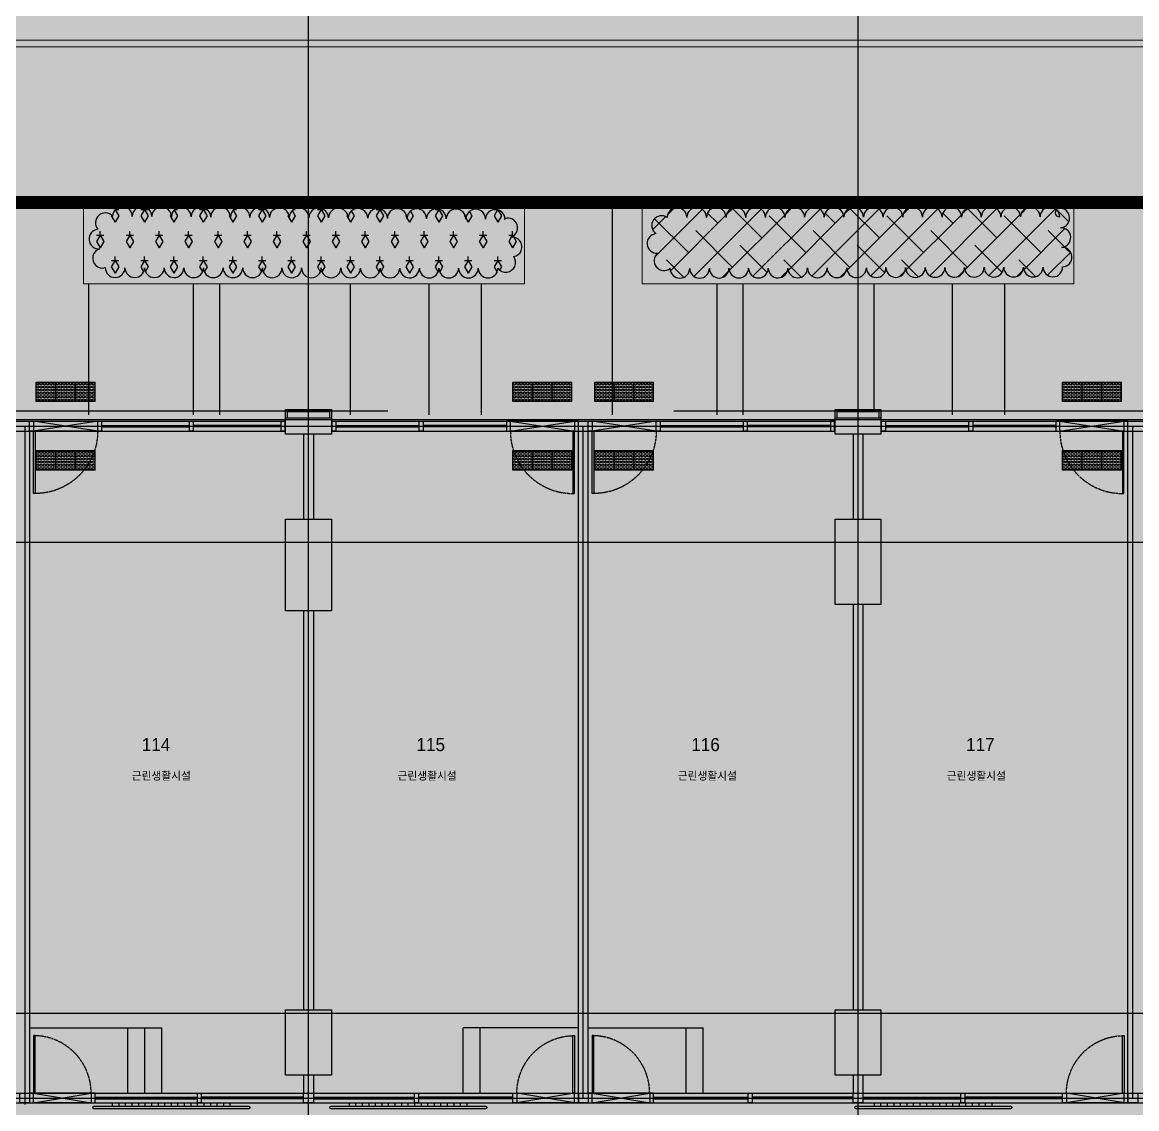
# Model space of a CAD drawing. Header units: millimetres. Extents: x -223175 to 287756, y -120611 to 352956.
# Drawn here: x 127850 to 144884, y 286369 to 302982 of the extents above; entities that cross this region are included whole.
import ezdxf
from ezdxf.enums import TextEntityAlignment as Align

# ---------------------------------------------------------------- set-up
doc = ezdxf.new("R2010")
doc.units = ezdxf.units.MM
doc.header["$LTSCALE"] = 50
for name, pattern in [('CENTER2', [1.125, 0.75, -0.125, 0.125, -0.125]), ('XREF 평면도$0$CEN', [62, 60, -1, 0, -1]), ('XREF 평면도$0$CENTER', [50.8, 31.75, -6.35, 6.35, -6.35]), ('XREF 평면도$0$DASHEDX2', [38.1, 25.4, -12.7]), ('XREF 평면도$0$HIDDEN', [0.375, 0.25, -0.125]), ('XREF 평면도$0$PHANTOM', [25, 20, -1, 1, -1, 1, -1])]:
    doc.linetypes.add(name, pattern=pattern)
for name, color, linetype in [('A-TEXT-1', 3, 'Continuous'), ('I-CL-OPEN', 1, 'Continuous'), ('I-FL-DOOR', 4, 'Continuous'), ('I-SOLID(제외영역)', 253, 'Continuous'), ('XREF 평면도$0$0-조경ha', 251, 'Continuous'), ('XREF 평면도$0$_관목_Out', 8, 'Continuous'), ('XREF 평면도$0$_관목_Plant', 42, 'Continuous'), ('XREF 평면도$0$CEN', 1, 'XREF 평면도$0$CEN'), ('XREF 평면도$0$CENTER', 14, 'XREF 평면도$0$CENTER'), ('XREF 평면도$0$CON', 2, 'Continuous'), ('XREF 평면도$0$F_HAT', 8, 'Continuous'), ('XREF 평면도$0$FIN', 11, 'Continuous'), ('XREF 평면도$0$SITE', 1, 'XREF 평면도$0$PHANTOM'), ('XREF 평면도$0$STAIR', 5, 'Continuous'), ('XREF 평면도$0$wal1', 4, 'Continuous'), ('XREF 평면도$0$WG', 4, 'Continuous'), ('XREF 평면도$0$WID', 4, 'Continuous'), ('XREF 평면도$0$건축한계선', 2, 'XREF 평면도$0$DASHEDX2'), ('XREF 평면도$0$재료분리대', 9, 'Continuous'), ('XREF 평면도$0$점자경고블럭', 7, 'Continuous'), ('XREF 평면도$0$점자블럭', 8, 'Continuous'), ('XREF 평면도$0$점자유도블럭', 7, 'Continuous')]:
    doc.layers.add(name, color=color, linetype=linetype)
doc.layers.add('XREF 평면도$0$0-조경pl', color=6, linetype='Continuous', lineweight=0)
doc.layers.add('XREF 평면도$0$0개선도로', color=7, linetype='Continuous', lineweight=0)
doc.styles.add('YE-TEXT', font='HY울릉도l.ttf')

# ---------------------------------------------------------------- blocks, each defined once
blk = doc.blocks.new('XREF 평면도$0$1층조경')
at = {"layer": 'XREF 평면도$0$_관목_Plant'}
h = blk.add_hatch(dxfattribs=at)
h.set_pattern_fill('HMALCHAE', color=256, scale=600, style=0)
h.set_pattern_definition([(240, (-71433.13, -101284.68), (225, -389.71143), [112.5, -337.5]), (300, (-71433.13, -101284.68), (450, -3e-07), [112.5, -337.5]), (0, (-71489.38, -101284.68), (225, 389.71143), [112.5, -337.5]), (90, (-71433.13, -101284.68), (-225, 389.71143), [60, -719.42286]), (300, (-71489.44, -101382.2), (450, -3e-07), [112.5, -337.5]), (240, (-71376.8, -101382.2), (225, -389.71143), [112.5, -337.5])])
edge = h.paths.add_edge_path()
edge.add_arc((63647, 198586), 150, 359.55, 179.55)
edge.add_arc((63347, 198588), 150, 359.55, 179.55)
edge.add_arc((63047, 198590), 150, 359.55, 179.55)
edge.add_arc((62747, 198593), 150, 359.55, 179.55)
edge.add_arc((62447, 198595), 150, 359.55, 179.55)
edge.add_arc((62147, 198597), 150, 359.55, 179.55)
edge.add_arc((61847, 198600), 150, 359.55, 179.55)
edge.add_arc((61547, 198602), 150, 359.55, 179.55)
edge.add_arc((61247, 198605), 150, 359.55, 179.55)
edge.add_arc((60947, 198607), 150, 359.55, 179.55)
edge.add_arc((60647, 198609), 150, 359.55, 179.55)
edge.add_arc((60347, 198612), 150, 359.55, 179.55)
edge.add_arc((60047, 198614), 150, 359.55, 179.55)
edge.add_arc((59747, 198616), 150, 359.55, 179.55)
edge.add_arc((59447, 198619), 150, 359.55, 179.55)
edge.add_arc((59147, 198621), 150, 359.55, 179.55)
edge.add_arc((58847, 198623), 150, 359.55, 179.55)
edge.add_arc((58547, 198626), 150, 359.55, 179.55)
edge.add_arc((58247, 198628), 150, 359.55, 179.55)
edge.add_arc((57947, 198630), 150, 359.55, 179.55)
edge.add_arc((57685, 198532), 150, 41.7464, 221.7464)
edge.add_arc((57587, 198282), 150, 95.1325, 275.1325)
edge.add_arc((57643, 197989), 150, 106.7231, 286.7231)
edge.add_arc((57836, 197846), 150, 179.9202, 359.9202)
edge.add_arc((58136, 197845), 150, 179.9202, 359.9202)
edge.add_arc((58436, 197845), 150, 179.9202, 359.9202)
edge.add_arc((58736, 197844), 150, 179.9202, 359.9202)
edge.add_arc((59036, 197844), 150, 179.9202, 359.9202)
edge.add_arc((59336, 197843), 150, 179.9202, 359.9202)
edge.add_arc((59636, 197843), 150, 179.9202, 359.9202)
edge.add_arc((59936, 197843), 150, 179.9202, 359.9202)
edge.add_arc((60236, 197842), 150, 179.9202, 359.9202)
edge.add_arc((60536, 197842), 150, 179.9202, 359.9202)
edge.add_arc((60836, 197841), 150, 179.9202, 359.9202)
edge.add_arc((61136, 197841), 150, 179.9202, 359.9202)
edge.add_arc((61436, 197841), 150, 179.9202, 359.9202)
edge.add_arc((61736, 197840), 150, 179.9202, 359.9202)
edge.add_arc((62036, 197840), 150, 179.9202, 359.9202)
edge.add_arc((62336, 197839), 150, 179.9202, 359.9202)
edge.add_arc((62636, 197839), 150, 179.9202, 359.9202)
edge.add_arc((62936, 197838), 150, 179.9202, 359.9202)
edge.add_arc((63236, 197838), 150, 179.9202, 359.9202)
edge.add_arc((63536, 197838), 150, 179.9202, 359.9202)
edge.add_arc((63807, 197926), 150, 216.27, 36.27)
edge.add_arc((63905, 198163), 150, 278.9057, 98.9057)
edge.add_arc((63837, 198455), 150, 287.2689, 107.2689)
edge.add_arc((63795, 198591), 6.93, 107.2689, 287.2689)
h = blk.add_hatch(dxfattribs=at)
h.set_pattern_fill('ANSI38', color=256, scale=100, style=0)
h.set_pattern_definition([(45, (-71433.13, -101284.68), (-224.5064, 224.5064), []), (135, (-71433.13, -101284.68), (-673.5192, 224.5064), [793.75, -476.25])])
edge = h.paths.add_edge_path()
edge.add_arc((72125, 198621), 150, 0.0884, 180.0884)
edge.add_arc((71825, 198621), 150, 0.0884, 180.0884)
edge.add_arc((71525, 198620), 150, 0.0884, 180.0884)
edge.add_arc((71225, 198620), 150, 0.0884, 180.0884)
edge.add_arc((70925, 198620), 150, 0.0884, 180.0884)
edge.add_arc((70625, 198619), 150, 0.0884, 180.0884)
edge.add_arc((70325, 198619), 150, 0.0884, 180.0884)
edge.add_arc((70025, 198618), 150, 0.0884, 180.0884)
edge.add_arc((69725, 198618), 150, 0.0884, 180.0884)
edge.add_arc((69425, 198617), 150, 0.0884, 180.0884)
edge.add_arc((69125, 198617), 150, 0.0884, 180.0884)
edge.add_arc((68825, 198616), 150, 0.0884, 180.0884)
edge.add_arc((68525, 198616), 150, 0.0884, 180.0884)
edge.add_arc((68225, 198615), 150, 0.0884, 180.0884)
edge.add_arc((67925, 198615), 150, 0.0884, 180.0884)
edge.add_arc((67625, 198614), 150, 0.0884, 180.0884)
edge.add_arc((67325, 198614), 150, 0.0884, 180.0884)
edge.add_arc((67025, 198614), 150, 0.0884, 180.0884)
edge.add_arc((66725, 198613), 150, 0.0884, 180.0884)
edge.add_arc((66425, 198613), 150, 0.0884, 180.0884)
edge.add_arc((66189, 198489), 150, 55.0815, 235.0815)
edge.add_arc((66117, 198217), 150, 95.4729, 275.4729)
edge.add_arc((66225, 197951), 150, 128.6664, 308.6664)
edge.add_arc((66469, 197834), 150, 180.2146, 0.2146)
edge.add_arc((66769, 197835), 150, 180.2146, 0.2146)
edge.add_arc((67069, 197836), 150, 180.2146, 0.2146)
edge.add_arc((67369, 197837), 150, 180.2146, 0.2146)
edge.add_arc((67669, 197839), 150, 180.2146, 0.2146)
edge.add_arc((67969, 197840), 150, 180.2146, 0.2146)
edge.add_arc((68269, 197841), 150, 180.2146, 0.2146)
edge.add_arc((68569, 197842), 150, 180.2146, 0.2146)
edge.add_arc((68869, 197843), 150, 180.2146, 0.2146)
edge.add_arc((69169, 197844), 150, 180.2146, 0.2146)
edge.add_arc((69469, 197845), 150, 180.2146, 0.2146)
edge.add_arc((69769, 197846), 150, 180.2146, 0.2146)
edge.add_arc((70069, 197848), 150, 180.2146, 0.2146)
edge.add_arc((70369, 197849), 150, 180.2146, 0.2146)
edge.add_arc((70669, 197850), 150, 180.2146, 0.2146)
edge.add_arc((70969, 197851), 150, 180.2146, 0.2146)
edge.add_arc((71269, 197852), 150, 180.2146, 0.2146)
edge.add_arc((71569, 197853), 150, 180.2146, 0.2146)
edge.add_arc((71869, 197854), 150, 180.2146, 0.2146)
edge.add_arc((72169, 197855), 150, 180.2146, 0.2146)
edge.add_arc((72310, 198006), 150, 273.3107, 93.3107)
edge.add_arc((72293, 198305), 150, 273.3107, 93.3107)
edge.add_arc((72276, 198605), 150, 273.3107, 93.3107)
edge.add_arc((72271, 198688), 66.5, 93.3107, 273.3107)
at = {"layer": 'XREF 평면도$0$0-조경ha'}
for p, q in [((65436, 195597), (65436, 198874)), ((57436, 195597), (57436, 197597)), ((59036, 195597), (59036, 197597)), ((59436, 195597), (59436, 197597)), ((61436, 195597), (61436, 197597)), ((62636, 195597), (62636, 197597)), ((63436, 195597), (63436, 197597)), ((67036, 195597), (67036, 197597)), ((67436, 195597), (67436, 197597)), ((69436, 195647), (69436, 197597)), ((70636, 195597), (70636, 197597)), ((71436, 195597), (71436, 197597))]:
    blk.add_line(p, q, dxfattribs=at)
at = {"layer": 'XREF 평면도$0$0-조경pl'}
for points in [[(57354, 198841), (64092, 198841), (64092, 197597), (57354, 197597)], [(65892, 198841), (72492, 198841), (72492, 197597), (65892, 197597)]]:
    blk.add_lwpolyline(points, close=True, dxfattribs=at)
at = {"layer": 'XREF 평면도$0$_관목_Out'}
for points in [[(63797, 198585, 1), (63497, 198587, 1), (63197, 198589, 1), (62897, 198592, 1), (62597, 198594, 1), (62297, 198596, 1), (61997, 198599, 1), (61697, 198601, 1), (61397, 198603, 1), (61097, 198606, 1), (60797, 198608, 1), (60497, 198610, 1), (60197, 198613, 1), (59897, 198615, 1), (59597, 198617, 1), (59297, 198620, 1), (58997, 198622, 1), (58697, 198625, 1), (58397, 198627, 1), (58097, 198629, 1), (57797, 198632, 1), (57797, 198632, 1), (57573, 198432, 1), (57573, 198432, 1), (57600, 198133, 1), (57600, 198133, 1), (57686, 197846, 1), (57686, 197846, 1), (57986, 197845, 1), (58286, 197845, 1), (58586, 197845, 1), (58886, 197844, 1), (59186, 197844, 1), (59486, 197843, 1), (59786, 197843, 1), (60086, 197842, 1), (60386, 197842, 1), (60686, 197842, 1), (60986, 197841, 1), (61286, 197841, 1), (61586, 197840, 1), (61886, 197840, 1), (62186, 197840, 1), (62486, 197839, 1), (62786, 197839, 1), (63086, 197838, 1), (63386, 197838, 1), (63686, 197837, 1), (63686, 197837, 1), (63928, 198015, 1), (63928, 198015, 1), (63882, 198311, 1), (63882, 198311, 1), (63793, 198598, 1)], [(72275, 198622, 1), (71975, 198621, 1), (71675, 198621, 1), (71375, 198620, 1), (71075, 198620, 1), (70775, 198619, 1), (70475, 198619, 1), (70175, 198618, 1), (69875, 198618, 1), (69575, 198617, 1), (69275, 198617, 1), (68975, 198617, 1), (68675, 198616, 1), (68375, 198616, 1), (68075, 198615, 1), (67775, 198615, 1), (67475, 198614, 1), (67175, 198614, 1), (66875, 198613, 1), (66575, 198613, 1), (66275, 198612, 1), (66275, 198612, 1), (66103, 198366, 1), (66103, 198366, 1), (66131, 198068, 1), (66131, 198068, 1), (66319, 197834, 1), (66319, 197834, 1), (66619, 197835, 1), (66919, 197836, 1), (67219, 197837, 1), (67519, 197838, 1), (67819, 197839, 1), (68119, 197840, 1), (68419, 197841, 1), (68719, 197843, 1), (69019, 197844, 1), (69319, 197845, 1), (69619, 197846, 1), (69919, 197847, 1), (70219, 197848, 1), (70519, 197849, 1), (70819, 197850, 1), (71119, 197852, 1), (71419, 197853, 1), (71719, 197854, 1), (72019, 197855, 1), (72319, 197856, 1), (72319, 197856, 1), (72302, 198156, 1), (72284, 198455, 1), (72267, 198755, 1)]]:
    blk.add_lwpolyline(points, format="xyb", close=True, dxfattribs=at)
blk = doc.blocks.new('XREF 평면도$0$2층근생문')
at = {"layer": 'I-CL-OPEN'}
blk.add_lwpolyline([(0, 60), (0, 1040), (150, 60), (150, 1040), (0, 60)], dxfattribs=at)
at = {"layer": 'I-FL-DOOR', "color": 4, "linetype": 'Continuous'}
blk.add_lwpolyline([(0, 85), (-955, 85), (-955, 60), (0, 60), (0, 85)], dxfattribs=at)
at = {"layer": 'I-FL-DOOR', "color": 1, "linetype": 'CENTER2', "lineweight": -3}
blk.add_arc((0, 85), 955, 90, 180, dxfattribs=at)
at = {"layer": 'XREF 평면도$0$WID'}
for points in [[(0, 1100), (0, 1040), (150, 1040), (150, 1100)], [(0, 60), (0, 0), (150, 0), (150, 60)]]:
    blk.add_lwpolyline(points, close=True, dxfattribs=at)
at = {"layer": 'XREF 평면도$0$재료분리대'}
for p, q in [((0, 1040), (0, 60)), ((150, 60), (150, 1040))]:
    blk.add_line(p, q, dxfattribs=at)
blk = doc.blocks.new('XREF 평면도$0$A$C19973816')
at = {"layer": 'XREF 평면도$0$점자경고블럭', "color": 12}
for p, q in [((0, 300), (0, 0)), ((0, 300), (300, 300)), ((300, 300), (300, 0)), ((300, 0), (0, 0))]:
    blk.add_line(p, q, dxfattribs=at)
at = {"layer": 'XREF 평면도$0$점자경고블럭', "color": 253}
for centre in [(25, 275), (25, 225), (25, 175), (75, 275), (75, 225), (75, 175), (125, 275), (125, 225), (125, 175), (175, 275), (175, 225), (175, 175), (225, 275), (225, 225), (225, 175), (275, 275), (275, 225), (275, 175), (25, 125), (25, 75), (25, 25), (75, 125), (75, 75), (75, 25), (125, 125), (125, 75), (125, 25), (175, 125), (175, 75), (175, 25), (225, 125), (225, 75), (225, 25), (275, 125), (275, 75), (275, 25)]:
    blk.add_circle(centre, 17.5, dxfattribs=at)
blk = doc.blocks.new('XREF 평면도$0$장애인점자블럭')
at = {"layer": 'XREF 평면도$0$점자유도블럭', "xscale": -1, "rotation": 180}
blk.add_blockref('XREF 평면도$0$A$C19973816', (0, 0), dxfattribs=at)
blk = doc.blocks.new('XREF 평면도$0$근생문')
at = {"layer": 'I-CL-OPEN'}
blk.add_lwpolyline([(127404, 231303), (128284, 231303), (127404, 231153), (128284, 231153), (127404, 231303)], dxfattribs=at)
at = {"layer": 'I-FL-DOOR', "color": 4, "linetype": 'Continuous'}
blk.add_lwpolyline([(128259, 231153), (128259, 230273), (128284, 230273), (128284, 231153), (128259, 231153)], dxfattribs=at)
at = {"layer": 'I-FL-DOOR', "color": 1, "linetype": 'CENTER2', "lineweight": -3}
blk.add_arc((128284, 231153), 880, 180, 268.3721, dxfattribs=at)
at = {"layer": 'XREF 평면도$0$WID'}
for points in [[(127344, 231153), (127404, 231153), (127404, 231303), (127344, 231303)], [(128284, 231153), (128344, 231153), (128344, 231303), (128284, 231303)]]:
    blk.add_lwpolyline(points, close=True, dxfattribs=at)
at = {"layer": 'XREF 평면도$0$재료분리대'}
for p, q in [((128284, 231303), (127404, 231303)), ((127404, 231153), (128284, 231153))]:
    blk.add_line(p, q, dxfattribs=at)

msp = doc.modelspace()

# ---------------------------------------------------------------- hatches: boundary and pattern name
at = {"layer": 'I-SOLID(제외영역)', "ltscale": 0.5}
h = msp.add_hatch(color=253, dxfattribs=at)
h.dxf.hatch_style = 1
h.paths.add_polyline_path([(107817.9932, 312724.6809), (107817.9932, 244617.0602), (184614.5896, 244617.0602), (184614.5896, 312724.6809)])
h.paths.add_polyline_path([(143274.9138, 271631.6924), (140474.9138, 271631.6924), (140474.9138, 278831.6924), (143274.9138, 278831.6924), (143274.9138, 284356.6924), (147974.9138, 284356.6924), (147974.9138, 283111.6924), (148824.9138, 283111.6924), (148824.9138, 278581.6924), (146104.9138, 278581.6924), (146104.9138, 278331.6924), (154149.9138, 278331.6924), (154149.9138, 276381.6924), (166174.9138, 276381.6924), (166174.9138, 273881.6924), (154149.9138, 273881.6924), (154149.9138, 272131.6924), (145764.9138, 272131.6924), (145764.9138, 271881.6924), (148624.9138, 271881.6924), (148574.9138, 271756.6924), (148574.9138, 267351.6924), (147974.9138, 267351.6924), (147974.9138, 266231.6924), (145564.9138, 266231.6924), (145564.9138, 265981.6924), (143274.9138, 265981.6924), (143274.9138, 266231.6924)], flags=16)
h.paths.add_polyline_path([(132374.9138, 271631.6924), (137044.9138, 271631.6924), (137044.9138, 270991.6924), (137274.9138, 270991.6924), (137274.9138, 269231.6924), (138074.9138, 269231.6924), (138074.9138, 265981.6924), (133724.9138, 265981.6924), (133724.9138, 269031.6924), (132374.9138, 269031.6924)], flags=16)
at = {"layer": 'XREF 평면도$0$F_HAT', "ltscale": 10}
h = msp.add_hatch(dxfattribs=at)
h.set_pattern_fill('EARTH', color=256, scale=200, style=0)
h.set_pattern_definition([(0, (-162118.8, 210702.1), (1270, 1270), [1270, -1270]), (0, (-162118.8, 211178.4), (1270, 1270), [1270, -1270]), (0, (-162118.8, 211654.6), (1270, 1270), [1270, -1270]), (90, (-161960.1, 211813.4), (-1270, 1270), [1270, -1270]), (90, (-161483.8, 211813.4), (-1270, 1270), [1270, -1270]), (90, (-161007.6, 211813.4), (-1270, 1270), [1270, -1270])])
edge = h.paths.add_edge_path()
edge.add_arc((122303.7168, 296707.3663), 6000, 90, 180, ccw=False)
edge.add_line((122303.7168, 302707.3663), (165827.6734, 302707.3663))
edge.add_arc((165827.6734, 296707.3663), 6000, 7.60009137, 90, ccw=False)
edge.add_line((171774.9654, 297500.9141), (172788.1157, 290234.6073))
edge.add_line((172788.1157, 290234.6073), (178227.6237, 258587.7343))
edge.add_line((178227.6237, 258587.7343), (179127.1938, 254142.4001))
edge.add_arc((169203.4195, 252731.001), 10023.6392, 270.05453158, 8.09454977, ccw=False)
edge.add_line((169212.9595, 242707.3663), (169212.9595, 242607.3663))
edge.add_line((169212.9595, 242607.3663), (122303.7168, 242607.3663))
edge.add_line((122303.7168, 247707.3663), (122303.7168, 242707.3663))
edge.add_arc((122303.7168, 248707.3663), 6000, 180, 270, ccw=False)
edge.add_line((116303.7168, 248707.3663), (116309.7336, 266200.3281))
edge.add_arc((122288.1993, 266344.9108), 5980.2137, 125.6384541, 181.385366, ccw=False)
edge.add_line((118803.7168, 271205.0896), (118803.7168, 254450.007))
edge.add_line((118803.7168, 254450.007), (123023.5841, 250204.7065))
edge.add_line((123023.5841, 250204.7065), (171064.5974, 250204.7065))
edge.add_line((171064.5974, 250204.7065), (176114.5896, 256405.3162))
edge.add_line((176114.5896, 256405.3162), (169292.7739, 297201.4016))
edge.add_line((169292.7739, 297201.4016), (165913.8508, 300207.3663))
edge.add_line((165913.8508, 300207.3663), (123023.5841, 300226.1632))
edge.add_line((123023.5841, 300226.1632), (118808.5174, 295969.5262))
edge.add_line((118808.5174, 295969.5262), (118803.7168, 279258.2952))
edge.add_arc((122339.6839, 284163.5339), 6046.8529, 183.43849468, 234.21385338, ccw=False)
edge.add_line((116303.7168, 283800.8616), (116303.7168, 296707.3663))

# ---------------------------------------------------------------- linework, layer by layer
for p, q in [((127962.4138, 287606.6924), (129982.4138, 287606.6924)), ((129462.4138, 286606.6924), (129462.4138, 287606.6924)), ((129722.4138, 286606.6924), (129722.4138, 287606.6924)), ((129982.4138, 286606.6924), (129982.4138, 287606.6924)), ((136349.9138, 287606.6924), (134589.9138, 287606.6924)), ((134589.9138, 286606.6924), (134589.9138, 287606.6924)), ((134849.9138, 286606.6924), (134849.9138, 287606.6924)), ((136499.9138, 287606.6924), (138259.9138, 287606.6924)), ((137999.9138, 286606.6924), (137999.9138, 287606.6924)), ((138259.9138, 286606.6924), (138259.9138, 287606.6924)), ((129229.9138, 286406.6924), (129229.9138, 286456.6924)), ((131029.9138, 286406.6924), (131029.9138, 286456.6924)), ((132849.9138, 286406.6924), (132849.9138, 286456.6924)), ((134649.9138, 286406.6924), (134649.9138, 286456.6924)), ((140874.9138, 286406.6924), (140874.9138, 286456.6924)), ((142674.9138, 286406.6924), (142674.9138, 286456.6924))]:
    msp.add_line(p, q)
at = {"color": 8}
for p, q in [((129329.9138, 286406.6924), (129329.9138, 286456.6924)), ((129429.9138, 286406.6924), (129429.9138, 286456.6924)), ((129529.9138, 286406.6924), (129529.9138, 286456.6924)), ((129629.9138, 286406.6924), (129629.9138, 286456.6924)), ((129729.9138, 286406.6924), (129729.9138, 286456.6924)), ((129829.9138, 286406.6924), (129829.9138, 286456.6924)), ((129929.9138, 286406.6924), (129929.9138, 286456.6924)), ((130029.9138, 286406.6924), (130029.9138, 286456.6924)), ((130129.9138, 286406.6924), (130129.9138, 286456.6924)), ((130229.9138, 286406.6924), (130229.9138, 286456.6924)), ((130329.9138, 286406.6924), (130329.9138, 286456.6924)), ((130429.9138, 286406.6924), (130429.9138, 286456.6924)), ((130529.9138, 286406.6924), (130529.9138, 286456.6924)), ((130629.9138, 286406.6924), (130629.9138, 286456.6924)), ((130729.9138, 286406.6924), (130729.9138, 286456.6924)), ((130829.9138, 286406.6924), (130829.9138, 286456.6924)), ((130929.9138, 286406.6924), (130929.9138, 286456.6924)), ((132949.9138, 286406.6924), (132949.9138, 286456.6924)), ((133049.9138, 286406.6924), (133049.9138, 286456.6924)), ((133149.9138, 286406.6924), (133149.9138, 286456.6924)), ((133249.9138, 286406.6924), (133249.9138, 286456.6924)), ((133349.9138, 286406.6924), (133349.9138, 286456.6924)), ((133449.9138, 286406.6924), (133449.9138, 286456.6924)), ((133549.9138, 286406.6924), (133549.9138, 286456.6924)), ((133649.9138, 286406.6924), (133649.9138, 286456.6924)), ((133749.9138, 286406.6924), (133749.9138, 286456.6924)), ((133849.9138, 286406.6924), (133849.9138, 286456.6924)), ((133949.9138, 286406.6924), (133949.9138, 286456.6924)), ((134049.9138, 286406.6924), (134049.9138, 286456.6924)), ((134149.9138, 286406.6924), (134149.9138, 286456.6924)), ((134249.9138, 286406.6924), (134249.9138, 286456.6924)), ((134349.9138, 286406.6924), (134349.9138, 286456.6924)), ((134449.9138, 286406.6924), (134449.9138, 286456.6924)), ((134549.9138, 286406.6924), (134549.9138, 286456.6924)), ((140974.9138, 286406.6924), (140974.9138, 286456.6924)), ((141074.9138, 286406.6924), (141074.9138, 286456.6924)), ((141174.9138, 286406.6924), (141174.9138, 286456.6924)), ((141274.9138, 286406.6924), (141274.9138, 286456.6924)), ((141374.9138, 286406.6924), (141374.9138, 286456.6924)), ((141474.9138, 286406.6924), (141474.9138, 286456.6924)), ((141574.9138, 286406.6924), (141574.9138, 286456.6924)), ((141674.9138, 286406.6924), (141674.9138, 286456.6924)), ((141774.9138, 286406.6924), (141774.9138, 286456.6924)), ((141874.9138, 286406.6924), (141874.9138, 286456.6924)), ((141974.9138, 286406.6924), (141974.9138, 286456.6924)), ((142074.9138, 286406.6924), (142074.9138, 286456.6924)), ((142174.9138, 286406.6924), (142174.9138, 286456.6924)), ((142274.9138, 286406.6924), (142274.9138, 286456.6924)), ((142374.9138, 286406.6924), (142374.9138, 286456.6924)), ((142474.9138, 286406.6924), (142474.9138, 286456.6924)), ((142574.9138, 286406.6924), (142574.9138, 286456.6924))]:
    msp.add_line(p, q, dxfattribs=at)
at = {"color": 3, "linetype": 'XREF 평면도$0$HIDDEN', "ltscale": 700, "elevation": 0.0001}
msp.add_lwpolyline([(124684.9153, 297041.6924), (164964.9153, 297041.6924), (164964.9153, 294226.6924), (166664.9153, 294226.6924), (166664.9153, 256236.6924), (164964.9153, 256236.6924), (164964.9153, 253421.6924), (124684.9153, 253421.6924), (124684.9153, 256236.6924), (122984.9153, 256236.6924), (122984.9153, 294226.6924), (124684.9153, 294226.6924)], close=True, dxfattribs=at)
at = {"layer": 'XREF 평면도$0$0개선도로'}
for points in [[(122303.7168, 302707.3663), (165827.6734, 302707.3663)], [(122303.7168, 302607.3663), (168854.3902, 302607.3663)]]:
    msp.add_lwpolyline(points, dxfattribs=at)
at = {"layer": 'XREF 평면도$0$CEN', "color": 1, "ltscale": 300}
for p, q in [((132224.9138, 244704.7065), (132224.9138, 305726.1632)), ((132224.9138, 244704.7065), (132224.9138, 305726.1632)), ((140624.9138, 244704.7065), (140624.9138, 305726.1632)), ((140624.9138, 244704.7065), (140624.9138, 305726.1632)), ((113279.1227, 296906.6924), (181614.5896, 296906.6924)), ((113279.1227, 295031.6924), (181614.5896, 295031.6924)), ((113279.1227, 295031.6924), (181614.5896, 295031.6924)), ((113279.1227, 287831.6924), (181614.5896, 287831.6924)), ((113279.1227, 287831.6924), (181614.5896, 287831.6924))]:
    msp.add_line(p, q, dxfattribs=at)
at = {"layer": 'XREF 평면도$0$CENTER', "linetype": 'Continuous'}
for p, q in [((124999.9134, 296806.6924), (164649.9138, 296806.6924)), ((127887.4138, 296806.6924), (127887.4138, 286431.6924)), ((136424.9138, 286531.6924), (136424.9138, 296806.6924)), ((144824.9138, 286531.6924), (144824.9138, 296806.6924)), ((123549.9138, 286531.6924), (166099.9138, 286531.6924))]:
    msp.add_line(p, q, dxfattribs=at)
at = {"layer": 'XREF 평면도$0$CON'}
for points in [[(131874.9138, 296931.6924), (132574.9138, 296931.6924), (132574.9138, 296681.6924), (131874.9138, 296681.6924)], [(140274.9138, 296931.6924), (140974.9138, 296931.6924), (140974.9138, 296681.6924), (140274.9138, 296681.6924)], [(131874.9138, 295381.6924), (132574.9138, 295381.6924), (132574.9138, 293981.6924), (131874.9138, 293981.6924)], [(140274.9138, 295381.6924), (140974.9138, 295381.6924), (140974.9138, 294081.6924), (140274.9138, 294081.6924)], [(131874.9138, 287881.6924), (132574.9138, 287881.6924), (132574.9138, 286881.6924), (131874.9138, 286881.6924)], [(140274.9138, 287881.6924), (140974.9138, 287881.6924), (140974.9138, 286881.6924), (140274.9138, 286881.6924)]]:
    msp.add_lwpolyline(points, close=True, dxfattribs=at)
at = {"layer": 'XREF 평면도$0$FIN'}
for points in [[(131874.9138, 296931.6924), (131874.9138, 297061.6924), (132574.9138, 297061.6924), (132574.9138, 296931.6924)], [(131904.9138, 296931.6924), (131904.9138, 297031.6924), (132544.9138, 297031.6924), (132544.9138, 296931.6924)], [(140274.9138, 296931.6924), (140274.9138, 297061.6924), (140974.9138, 297061.6924), (140974.9138, 296931.6924)], [(140304.9138, 296931.6924), (140304.9138, 297031.6924), (140944.9138, 297031.6924), (140944.9138, 296931.6924)]]:
    msp.add_lwpolyline(points, dxfattribs=at)
at = {"layer": 'XREF 평면도$0$SITE', "color": 1, "ltscale": 300, "const_width": 200}
msp.add_lwpolyline([(123023.5841, 300226.1632), (118779.1227, 295981.7019), (118779.1227, 254449.1679), (123023.5841, 250204.7065), (171064.5974, 250204.7065), (176114.5896, 256405.3162, -0.0165654568), (169283.2711, 297268.2216), (165920.9421, 300226.1632)], format="xyb", close=True, dxfattribs=at)
at = {"layer": 'XREF 평면도$0$STAIR'}
for points in [[(128948.9138, 286406.6924), (131310.9138, 286406.6924, -1), (131310.9138, 286368.6924), (128948.9138, 286368.6924, -1)], [(132568.9138, 286406.6924), (134930.9138, 286406.6924, -1), (134930.9138, 286368.6924), (132568.9138, 286368.6924, -1)], [(140593.9138, 286406.6924), (142955.9138, 286406.6924, -1), (142955.9138, 286368.6924), (140593.9138, 286368.6924, -1)]]:
    msp.add_lwpolyline(points, format="xyb", close=True, dxfattribs=at)
at = {"layer": 'XREF 평면도$0$wal1', "linetype": 'XREF 평면도$0$HIDDEN', "ltscale": 1000}
for p, q in [((127962.4138, 296731.6924), (127962.4138, 286606.6924)), ((132149.9138, 296681.6924), (132149.9138, 295381.6924)), ((132299.9138, 296681.6924), (132299.9138, 295381.6924)), ((136349.9138, 286606.6924), (136349.9138, 296731.6924)), ((136499.9138, 286606.6924), (136499.9138, 296731.6924)), ((140549.9138, 296681.6924), (140549.9138, 295381.6924)), ((140699.9138, 296681.6924), (140699.9138, 295381.6924)), ((144749.9138, 286606.6924), (144749.9138, 296731.6924)), ((140549.9138, 294081.6924), (140549.9138, 287881.6924)), ((140699.9138, 294081.6924), (140699.9138, 287881.6924)), ((132149.9138, 293981.6924), (132149.9138, 287881.6924)), ((132299.9138, 293981.6924), (132299.9138, 287881.6924)), ((132149.9138, 286881.6924), (132149.9138, 286606.6924)), ((132299.9138, 286881.6924), (132299.9138, 286606.6924)), ((140549.9138, 286881.6924), (140549.9138, 286606.6924)), ((140699.9138, 286881.6924), (140699.9138, 286606.6924))]:
    msp.add_line(p, q, dxfattribs=at)
at = {"layer": 'XREF 평면도$0$WG', "color": 105}
for p, q in [((129062.4138, 296818.6924), (130403.6638, 296818.6924)), ((129062.4138, 296794.6924), (130403.6638, 296794.6924)), ((131804.9138, 296818.6924), (130463.6638, 296818.6924)), ((131804.9138, 296794.6924), (130463.6638, 296794.6924)), ((132644.9138, 296818.6924), (133917.4138, 296818.6924)), ((132644.9138, 296794.6924), (133917.4138, 296794.6924)), ((135249.9138, 296818.6924), (133977.4138, 296818.6924)), ((135249.9138, 296794.6924), (133977.4138, 296794.6924)), ((137599.9138, 296818.6924), (138872.4138, 296818.6924)), ((137599.9138, 296794.6924), (138872.4138, 296794.6924)), ((140204.9138, 296818.6924), (138932.4138, 296818.6924)), ((140204.9138, 296794.6924), (138932.4138, 296794.6924)), ((141044.9138, 296818.6924), (142317.4138, 296818.6924)), ((141044.9138, 296794.6924), (142317.4138, 296794.6924)), ((143649.9138, 296818.6924), (142377.4138, 296818.6924)), ((143649.9138, 296794.6924), (142377.4138, 296794.6924)), ((128962.4138, 286543.6924), (130526.1638, 286543.6924)), ((132149.9138, 286543.6924), (130586.1638, 286543.6924)), ((132299.9138, 286543.6924), (133844.9138, 286543.6924)), ((135349.9138, 286543.6924), (133904.9138, 286543.6924)), ((137499.9138, 286543.6924), (138944.9138, 286543.6924)), ((140549.9138, 286543.6924), (139004.9138, 286543.6924)), ((140699.9138, 286543.6924), (142194.9138, 286543.6924)), ((143749.9138, 286543.6924), (142254.9138, 286543.6924)), ((128962.4138, 286519.6924), (130526.1638, 286519.6924)), ((132149.9138, 286519.6924), (130586.1638, 286519.6924)), ((132299.9138, 286519.6924), (133844.9138, 286519.6924)), ((135349.9138, 286519.6924), (133904.9138, 286519.6924)), ((137499.9138, 286519.6924), (138944.9138, 286519.6924)), ((140549.9138, 286519.6924), (139004.9138, 286519.6924)), ((140699.9138, 286519.6924), (142194.9138, 286519.6924)), ((143749.9138, 286519.6924), (142254.9138, 286519.6924))]:
    msp.add_line(p, q, dxfattribs=at)
at = {"layer": 'XREF 평면도$0$WID'}
for p, q in [((124968.8474, 296881.6924), (131864.9138, 296881.6924)), ((132584.9138, 296881.6924), (140264.9138, 296881.6924)), ((140984.9138, 296881.6924), (148664.9138, 296881.6924)), ((125030.9794, 296731.6924), (131864.9138, 296731.6924)), ((132584.9138, 296731.6924), (140264.9138, 296731.6924)), ((140984.9138, 296731.6924), (148664.9138, 296731.6924)), ((123624.9138, 286606.6924), (166024.9138, 286606.6924)), ((123624.9138, 286456.6924), (166024.9138, 286456.6924))]:
    msp.add_line(p, q, dxfattribs=at)
for points in [[(130403.6638, 296731.6924), (130403.6638, 296881.6924), (130463.6638, 296881.6924), (130463.6638, 296731.6924)], [(131804.9138, 296731.6924), (131804.9138, 296881.6924), (131864.9138, 296881.6924), (131864.9138, 296731.6924)], [(132584.9138, 296731.6924), (132584.9138, 296881.6924), (132644.9138, 296881.6924), (132644.9138, 296731.6924)], [(133917.4138, 296731.6924), (133917.4138, 296881.6924), (133977.4138, 296881.6924), (133977.4138, 296731.6924)], [(138872.4138, 296731.6924), (138872.4138, 296881.6924), (138932.4138, 296881.6924), (138932.4138, 296731.6924)], [(140264.9138, 296731.6924), (140264.9138, 296881.6924), (140204.9138, 296881.6924), (140204.9138, 296731.6924)], [(140984.9138, 296731.6924), (140984.9138, 296881.6924), (141044.9138, 296881.6924), (141044.9138, 296731.6924)], [(142317.4138, 296731.6924), (142317.4138, 296881.6924), (142377.4138, 296881.6924), (142377.4138, 296731.6924)], [(127812.4138, 286606.6924), (127962.4138, 286606.6924), (127962.4138, 286456.6924), (127812.4138, 286456.6924)], [(130526.1638, 286456.6924), (130526.1638, 286606.6924), (130586.1638, 286606.6924), (130586.1638, 286456.6924)], [(132149.9138, 286606.6924), (132299.9138, 286606.6924), (132299.9138, 286456.6924), (132149.9138, 286456.6924)], [(133844.9138, 286456.6924), (133844.9138, 286606.6924), (133904.9138, 286606.6924), (133904.9138, 286456.6924)], [(136349.9138, 286606.6924), (136499.9138, 286606.6924), (136499.9138, 286456.6924), (136349.9138, 286456.6924)], [(138944.9138, 286456.6924), (138944.9138, 286606.6924), (139004.9138, 286606.6924), (139004.9138, 286456.6924)], [(140549.9138, 286606.6924), (140699.9138, 286606.6924), (140699.9138, 286456.6924), (140549.9138, 286456.6924)], [(142194.9138, 286456.6924), (142194.9138, 286606.6924), (142254.9138, 286606.6924), (142254.9138, 286456.6924)], [(144749.9138, 286606.6924), (144899.9138, 286606.6924), (144899.9138, 286456.6924), (144749.9138, 286456.6924)]]:
    msp.add_lwpolyline(points, close=True, dxfattribs=at)
at = {"layer": 'XREF 평면도$0$건축한계선', "color": 2, "linetype": 'XREF 평면도$0$DASHEDX2', "ltscale": 30, "const_width": 1, "flags": 128}
msp.add_lwpolyline([(124266.2248, 297226.1632), (121779.1227, 294739.0612), (121779.1227, 255691.8086), (124266.2248, 253204.7065), (169638.8274, 253204.7065), (172895.2629, 257203.1058, -0.0155536727), (166459.1969, 295756.9813), (164789.1595, 297226.1632)], format="xyb", close=True, dxfattribs=at)

# ---------------------------------------------------------------- block references
msp.add_blockref('XREF 평면도$0$1층조경', (71433.1273, 101384.675))
at = {"rotation": 180}
for p in [(256306.2453, 517759.5673), (264843.7453, 517759.5673)]:
    msp.add_blockref('XREF 평면도$0$근생문', p, dxfattribs=at)
at = {"xscale": -1, "rotation": 180}
for p in [(8006.0822, 517759.5673), (16406.0822, 517759.5673)]:
    msp.add_blockref('XREF 평면도$0$근생문', p, dxfattribs=at)
at = {"layer": 'XREF 평면도$0$WID', "xscale": -1, "rotation": 270}
for p in [(127962.4138, 296731.6917), (136499.9138, 296731.6917)]:
    msp.add_blockref('XREF 평면도$0$2층근생문', p, dxfattribs=at)
at = {"layer": 'XREF 평면도$0$WID', "rotation": 90.00000000000001}
for p in [(136349.9138, 296731.6917), (144749.9138, 296731.6917)]:
    msp.add_blockref('XREF 평면도$0$2층근생문', p, dxfattribs=at)
at = {"layer": 'XREF 평면도$0$점자블럭', "xscale": -1}
for p in [(128362.4138, 297481.6924), (128662.4138, 297481.6924), (128962.4138, 297481.6924), (135649.9138, 297481.6924), (135949.9138, 297481.6924), (136249.9138, 297481.6924), (136899.9138, 297481.6924), (137199.9138, 297481.6924), (137499.9138, 297481.6924), (144049.9138, 297481.6924), (144349.9138, 297481.6924), (144649.9138, 297481.6924), (128362.4138, 296431.6924), (128662.4138, 296431.6924), (128962.4138, 296431.6924), (135649.9138, 296431.6924), (135949.9138, 296431.6924), (136249.9138, 296431.6924), (136899.9138, 296431.6924), (137199.9138, 296431.6924), (137499.9138, 296431.6924), (144049.9138, 296431.6924), (144349.9138, 296431.6924), (144649.9138, 296431.6924)]:
    msp.add_blockref('XREF 평면도$0$장애인점자블럭', p, dxfattribs=at)

# ---------------------------------------------------------------- texts
at = {"layer": 'A-TEXT-1', "style": 'YE-TEXT'}
for s, p in [('114', (129675.53, 291777.3528)), ('115', (133875.53, 291777.3528)), ('116', (138075.53, 291777.3528)), ('117', (142275.53, 291777.3528))]:
    msp.add_text(s, height=200, dxfattribs=at).set_placement(p, align=Align.BOTTOM_LEFT)
for p in [(129974.7437, 291459.452), (134038.6042, 291459.452), (138322.0815, 291459.452), (142433.4096, 291459.452)]:
    msp.add_text('근린생활시설', height=120, dxfattribs=at).set_placement(p, align=Align.MIDDLE_CENTER)

doc.saveas('drawing.dxf')
